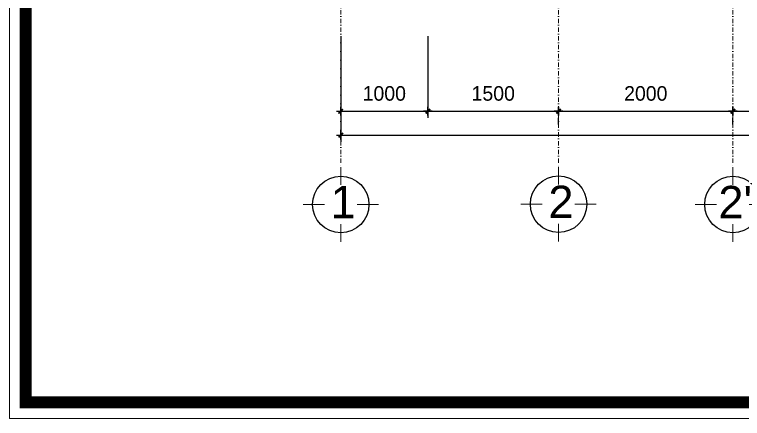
# Model space of a CAD drawing. Header units: millimetres. Extents: x 615730 to 2792744, y 139412 to 597571.
# Drawn here: x 687605 to 695956, y 284936 to 289564 of the extents above; entities that cross this region are included whole.
import ezdxf
from ezdxf.enums import TextEntityAlignment as Align

# ---------------------------------------------------------------- set-up
doc = ezdxf.new("R2010")
doc.units = ezdxf.units.MM
doc.header["$MEASUREMENT"] = 0
doc.header["$PDMODE"] = 34
doc.linetypes.add('DASHDOT', pattern=[1, 0.5, -0.25, 0, -0.25])
doc.layers.get('0').update_dxf_attribs({"lineweight": 5})
for name, color, linetype, lineweight in [('0.1(9)', 9, 'Continuous', 13), ('thay', 7, 'Continuous', 15), ('TIM TRUC', 149, 'DASHDOT', 9)]:
    doc.layers.add(name, color=color, linetype=linetype, lineweight=lineweight)
for name, color, linetype in [('H', 252, 'Continuous'), ('netthay', 3, 'Continuous'), ('TEXT', 2, 'Continuous'), ('VL', 155, 'Continuous')]:
    doc.layers.add(name, color=color, linetype=linetype)
doc.styles.add('H280', font='', dxfattribs={"height": 200})
doc.styles.add('KT OZON', font='', dxfattribs={"height": 200})
doc.styles.add('VNI-AVO', font='vni-roms.shx')
doc.styles.get('H280').set_extended_font_data('VNI-Avo')
doc.styles.get('KT OZON').set_extended_font_data('VNI-Helve')
doc.dimstyles.new('1-50b', dxfattribs={"dimtxt": 167, "dimasz": 50, "dimexe": 75, "dimexo": 150, "dimgap": 120, "dimtad": 1, "dimdec": 0, "dimzin": 12, "dimtxsty": 'VNI-AVO', "dimblk": ']', "dimcen": 0, "dimdle": 50, "dimclrd": 252, "dimclre": 252, "dimclrt": 2, "dimadec": 0, "dimazin": 0, "dimtfac": 1, "dimtdec": 0, "dimtix": 1, "dimtmove": 2, "dimatfit": 0, "dimldrblk": 'OPEN90', "dimfxl": 1, "dimlwd": -1, "dimlwe": -1, "dimarcsym": 0})

# ---------------------------------------------------------------- blocks, each defined once
blk = doc.blocks.new('TRUC 1')
at = {"ltscale": 50}
blk.add_circle((0, -9525), 8572, dxfattribs=at)
at = {"layer": '0.1(9)', "ltscale": 50}
for p, q in [((0, -3572), (0, 1782)), ((-4942, -9525), (-11427, -9525)), ((4942, -9525), (11427, -9525)), ((0, -15478), (0, -20832))]:
    blk.add_line(p, q, dxfattribs=at)
at = {"layer": 'TEXT', "ltscale": 50, "style": 'H280'}
blk.add_attdef('1', text='', height=10478, dxfattribs=at).set_placement((-214, -4892), align=Align.CENTER)
blk = doc.blocks.new(']')
for p, q in [((1, 0), (-1, 0)), ((0, 1), (0, -1))]:
    blk.add_line(p, q)
at = {"color": 9, "const_width": 0.4}
blk.add_lwpolyline([(-0.51, -0.51), (0.51, 0.51)], dxfattribs=at)
blk = doc.blocks.new('*D1157')
at = {"layer": 'DEFPOINTS', "color": 0, "ltscale": 10, "transparency": 16777216}
for p in [(691347.1, 289466.5, -12.4), (692346.6, 289466.5), (692346.6, 288455.8)]:
    blk.add_point(p, dxfattribs=at)
at = {"layer": 'VL', "color": 252, "ltscale": 10, "transparency": 16777216}
for p, q in [((691347.1, 289316.5), (691347.1, 288380.8)), ((692346.6, 289316.5), (692346.6, 288380.8)), ((691397.1, 288455.8), (692296.6, 288455.8))]:
    blk.add_line(p, q, dxfattribs=at)
at = {"layer": 'VL', "color": 252, "ltscale": 10, "transparency": 16777216, "xscale": 50, "yscale": 50, "zscale": 50, "rotation": 180}
blk.add_blockref(']', (691347.1, 288455.8), dxfattribs=at)
at = {"layer": 'VL', "color": 252, "ltscale": 10, "transparency": 16777216, "xscale": 50, "yscale": 50, "zscale": 50}
blk.add_blockref(']', (692346.6, 288455.8), dxfattribs=at)
at = {"layer": 'VL', "color": 2, "ltscale": 10, "transparency": 16777216, "insert": (691846.9, 288659.3), "char_height": 167, "attachment_point": 5, "style": 'VNI-AVO'}
blk.add_mtext('1000', dxfattribs=at)
blk = doc.blocks.new('_Open90')
at = {"color": 0, "linetype": 'ByBlock', "lineweight": -2}
for p, q in [((0, 0), (-1, 0)), ((-0.5, 0.5), (0, 0)), ((0, 0), (-0.5, -0.5))]:
    blk.add_line(p, q, dxfattribs=at)
blk = doc.blocks.new('*D1158')
at = {"layer": 'DEFPOINTS', "color": 0, "ltscale": 10, "transparency": 16777216}
for p in [(692346.6, 289466.5), (693846.6, 288455.8), (693846.6, 288455.8)]:
    blk.add_point(p, dxfattribs=at)
at = {"layer": 'VL', "color": 252, "ltscale": 10, "transparency": 16777216}
for p, q in [((692346.6, 289316.5), (692346.6, 288380.8)), ((692396.6, 288455.8), (693796.6, 288455.8)), ((693846.6, 288305.8), (693846.6, 288380.8))]:
    blk.add_line(p, q, dxfattribs=at)
at = {"layer": 'VL', "color": 252, "ltscale": 10, "transparency": 16777216, "xscale": 50, "yscale": 50, "zscale": 50, "rotation": 180}
blk.add_blockref(']', (692346.6, 288455.8), dxfattribs=at)
at = {"layer": 'VL', "color": 252, "ltscale": 10, "transparency": 16777216, "xscale": 50, "yscale": 50, "zscale": 50}
blk.add_blockref(']', (693846.6, 288455.8), dxfattribs=at)
at = {"layer": 'VL', "color": 2, "ltscale": 10, "transparency": 16777216, "insert": (693096.6, 288659.3), "char_height": 167, "attachment_point": 5, "style": 'VNI-AVO'}
blk.add_mtext('1500', dxfattribs=at)
blk = doc.blocks.new('*D1159')
at = {"layer": 'DEFPOINTS', "color": 0, "ltscale": 10, "transparency": 16777216}
for p in [(693846.6, 288455.8), (695846.6, 288455.8), (695846.6, 288455.8)]:
    blk.add_point(p, dxfattribs=at)
at = {"layer": 'VL', "color": 252, "ltscale": 10, "transparency": 16777216}
for p, q in [((693896.6, 288455.8), (695796.6, 288455.8)), ((693846.6, 288305.8), (693846.6, 288380.8)), ((695846.6, 288305.8), (695846.6, 288380.8))]:
    blk.add_line(p, q, dxfattribs=at)
at = {"layer": 'VL', "color": 252, "ltscale": 10, "transparency": 16777216, "xscale": 50, "yscale": 50, "zscale": 50, "rotation": 180}
blk.add_blockref(']', (693846.6, 288455.8), dxfattribs=at)
at = {"layer": 'VL', "color": 252, "ltscale": 10, "transparency": 16777216, "xscale": 50, "yscale": 50, "zscale": 50}
blk.add_blockref(']', (695846.6, 288455.8), dxfattribs=at)
at = {"layer": 'VL', "color": 2, "ltscale": 10, "transparency": 16777216, "insert": (694846.6, 288659.3), "char_height": 167, "attachment_point": 5, "style": 'VNI-AVO'}
blk.add_mtext('2000', dxfattribs=at)
blk = doc.blocks.new('*D1160')
at = {"layer": 'DEFPOINTS', "color": 0, "ltscale": 10, "transparency": 16777216}
for p in [(695846.6, 288455.8), (699796.6, 288455.8), (699796.6, 288455.8)]:
    blk.add_point(p, dxfattribs=at)
at = {"layer": 'VL', "color": 252, "ltscale": 10, "transparency": 16777216}
for p, q in [((695896.6, 288455.8), (699746.6, 288455.8)), ((695846.6, 288305.8), (695846.6, 288380.8)), ((699796.6, 288305.8), (699796.6, 288380.8))]:
    blk.add_line(p, q, dxfattribs=at)
at = {"layer": 'VL', "color": 252, "ltscale": 10, "transparency": 16777216, "xscale": 50, "yscale": 50, "zscale": 50, "rotation": 180}
blk.add_blockref(']', (695846.6, 288455.8), dxfattribs=at)
at = {"layer": 'VL', "color": 252, "ltscale": 10, "transparency": 16777216, "xscale": 50, "yscale": 50, "zscale": 50}
blk.add_blockref(']', (699796.6, 288455.8), dxfattribs=at)
at = {"layer": 'VL', "color": 2, "ltscale": 10, "transparency": 16777216, "insert": (697821.6, 288659.3), "char_height": 167, "attachment_point": 5, "style": 'VNI-AVO'}
blk.add_mtext('3950', dxfattribs=at)
blk = doc.blocks.new('*D1165')
at = {"layer": 'DEFPOINTS', "color": 0, "ltscale": 10, "transparency": 16777216}
for p in [(691347.1, 289466.5), (711947.4, 289466.5), (711947.4, 288182.1)]:
    blk.add_point(p, dxfattribs=at)
at = {"layer": 'VL', "color": 252, "ltscale": 10, "transparency": 16777216}
for p, q in [((691347.1, 289316.5), (691347.1, 288107.1)), ((711947.4, 289316.5), (711947.4, 288107.1)), ((691397.1, 288182.1), (711897.4, 288182.1))]:
    blk.add_line(p, q, dxfattribs=at)
at = {"layer": 'VL', "color": 252, "ltscale": 10, "transparency": 16777216, "xscale": 50, "yscale": 50, "zscale": 50, "rotation": 180}
blk.add_blockref(']', (691347.1, 288182.1), dxfattribs=at)
at = {"layer": 'VL', "color": 252, "ltscale": 10, "transparency": 16777216, "xscale": 50, "yscale": 50, "zscale": 50}
blk.add_blockref(']', (711947.4, 288182.1), dxfattribs=at)
at = {"layer": 'VL', "color": 2, "ltscale": 10, "transparency": 16777216, "insert": (701647.3, 288385.6), "char_height": 167, "attachment_point": 5, "style": 'VNI-AVO'}
blk.add_mtext('20600', dxfattribs=at)

msp = doc.modelspace()

# ---------------------------------------------------------------- linework, layer by layer
at = {"layer": 'H', "const_width": 138.2}
msp.add_lwpolyline([(687731.9, 285120.6), (714734.7, 285120.6), (714734.7, 304105.6), (687731.9, 304105.6)], close=True, dxfattribs=at)
at = {"layer": 'thay', "linetype": 'Continuous'}
msp.add_lwpolyline([(687547.5, 284936.3), (714919.1, 284936.3), (714919.1, 304289.9), (687547.5, 304289.9)], close=True, dxfattribs=at)
at = {"layer": 'TIM TRUC', "ltscale": 100}
for p, q in [((691347.1, 302329), (691347.1, 287817.7, -13.1)), ((693846.6, 302329), (693846.6, 287817.7)), ((695846.6, 302329), (695846.6, 287817.7))]:
    msp.add_line(p, q, dxfattribs=at)

# ---------------------------------------------------------------- block references
at = {"layer": 'netthay', "lineweight": -2, "ltscale": 10}
ref = msp.add_blockref('TRUC 1', (691347.1, 287027.7, -13.1), dxfattribs=dict(at, xscale=0.03778148023411632, yscale=0.03778148023411632, zscale=0.03778148023411632, rotation=180))
ref.add_attrib('1', '1', dxfattribs={"layer": 'TEXT', "color": 3, "ltscale": 50, "height": 370.2, "style": 'KT OZON'}).set_placement((691373.8, 287230.7, -13.1), align=Align.CENTER)
ref = msp.add_blockref('TRUC 1', (693846.6, 287030.6), dxfattribs=dict(at, xscale=0.03778148023411632, yscale=0.03778148023411632, zscale=0.03778148023411632, rotation=180))
ref.add_attrib('1', '2', dxfattribs={"layer": 'TEXT', "color": 3, "ltscale": 50, "height": 370.2, "style": 'KT OZON'}).set_placement((693873.3, 287233.6), align=Align.CENTER)
ref = msp.add_blockref('TRUC 1', (695846.6, 287027.7, -13.1), dxfattribs=dict(at, xscale=0.03778148023411632, yscale=0.03778148023411632, zscale=0.03778148023411632, rotation=180))
ref.add_attrib('1', "2'", dxfattribs={"layer": 'TEXT', "color": 3, "ltscale": 50, "height": 370.15, "style": 'KT OZON'}).set_placement((695873.3, 287230.7, -13.1), align=Align.CENTER)

# ---------------------------------------------------------------- dimensions: what is measured, and where the dimension line sits
at = {"layer": 'VL', "ltscale": 10}
for base, p1, p2, picture, middle in [((692346.6419, 288455.7745), (691347.1117, 289466.5047, -12.3959), (692346.6419, 289466.5047), '*D1157', (691846.8768, 288659.2745)), ((711947.4, 288182.1), (691347.1, 289466.5), (711947.4, 289466.5), '*D1165', (701647.3, 288385.6)), ((693846.6, 288455.8), (692346.6, 289466.5), (693846.6, 288455.8), '*D1158', (693096.6, 288659.3)), ((695846.6, 288455.8), (693846.6, 288455.8), (695846.6, 288455.8), '*D1159', (694846.6, 288659.3)), ((699796.6, 288455.8), (695846.6, 288455.8), (699796.6, 288455.8), '*D1160', (697821.6, 288659.3))]:
    dim = msp.add_linear_dim(base=base, p1=p1, p2=p2, dimstyle='1-50b', override={"dimfxl": 150, "dimarcsym": 1}, dxfattribs=at)
    dim.commit()
    dim.dimension.update_dxf_attribs({"geometry": picture, "text_midpoint": middle})

doc.saveas('drawing.dxf')
